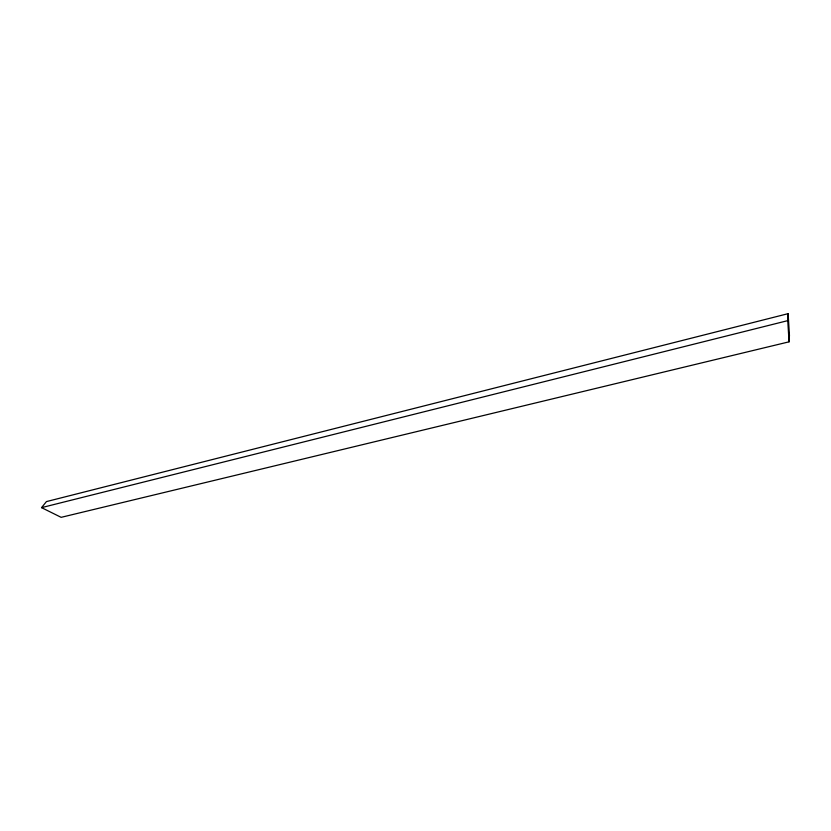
<?xml version="1.0" encoding="UTF-8"?>
<svg xmlns="http://www.w3.org/2000/svg" width="831" height="831" viewBox="0 0 831 831"><rect width="100%" height="100%" fill="white"/><g stroke="black" fill="none" stroke-linecap="round" stroke-linejoin="round"><path stroke-width="1.25" d="M789.045 341.832L787.757 320.641L788.12 313.661L46.432 501.592L41.55 507.637L61.141 517.339L789.045 341.832L789.45 335.485L788.12 313.661M41.55 507.637L787.757 320.641"/></g></svg>
